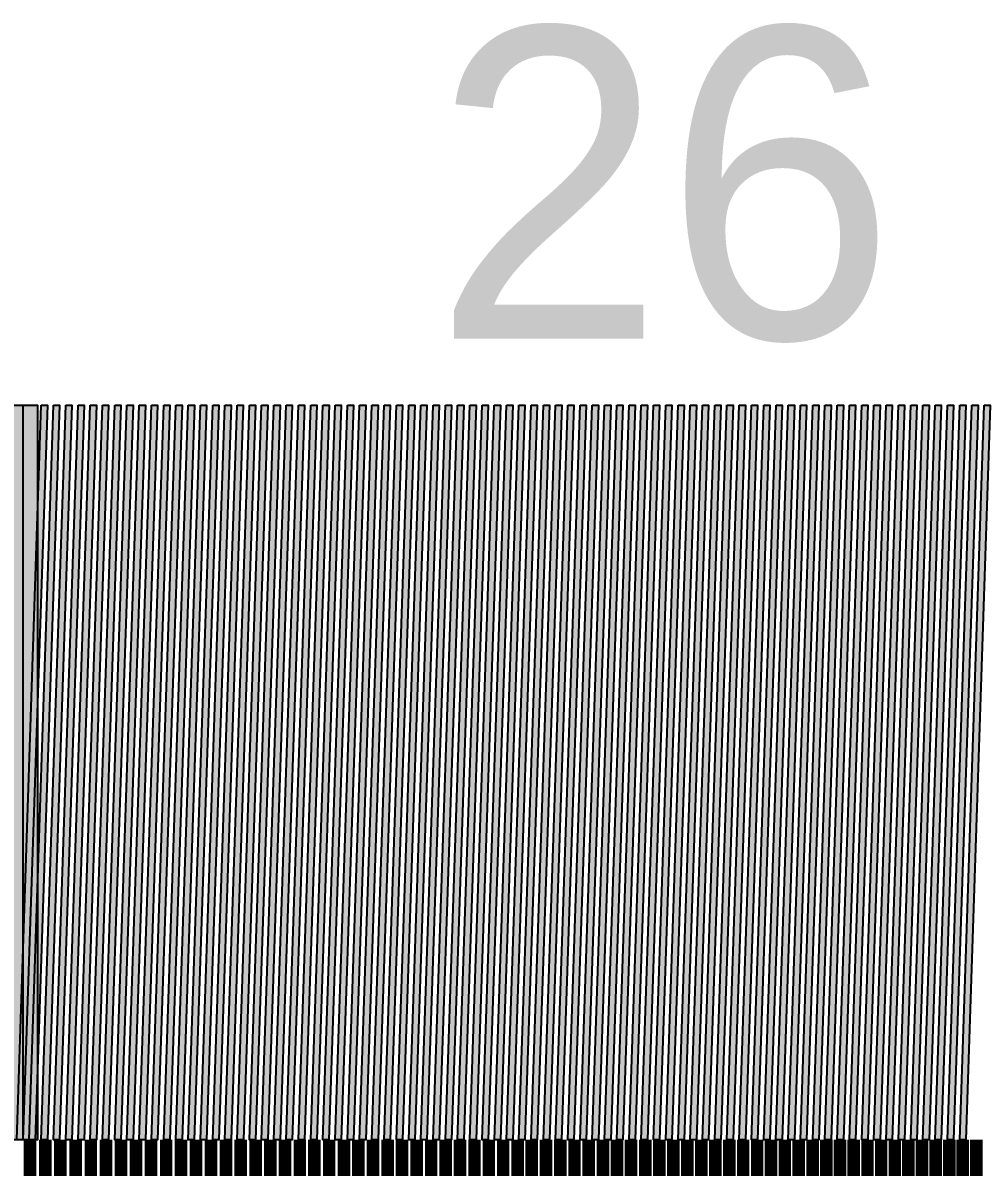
# Model space of a CAD drawing. Header units: millimetres. Extents: x -9 to 297, y 0 to 210.
# Drawn here: x 136.48 to 147.92, y 47.8 to 61.43 of the extents above; entities that cross this region are included whole.
import ezdxf

# ---------------------------------------------------------------- set-up
doc = ezdxf.new("R2010")
doc.units = ezdxf.units.MM
doc.layers.add('LABELS', color=7, linetype='Continuous')
doc.layers.add('PERIPHERY', color=7, linetype='Continuous')

msp = doc.modelspace()

# ---------------------------------------------------------------- hatches: boundary and pattern name
at = {"layer": 'PERIPHERY', "true_color": 0x000000}
h = msp.add_hatch(color=7, dxfattribs=at)
h.dxf.hatch_style = 1
h.paths.add_polyline_path([(135.9, 56.875), (136.484, 56.875), (136.484, 48.125), (135.9, 48.125), (135.9, 56.875)])
h = msp.add_hatch(color=7, dxfattribs=at)
h.dxf.hatch_style = 1
h.paths.add_polyline_path([(136.075, 56.875), (136.659, 56.875), (136.659, 48.125), (136.075, 48.125), (136.075, 56.875)])
h = msp.add_hatch(color=7, dxfattribs=at)
h.dxf.hatch_style = 1
h.paths.add_polyline_path([(136.702, 56.875), (136.775, 56.875), (136.484, 48.125), (136.411, 48.125), (136.702, 56.875)])
h = msp.add_hatch(color=7, dxfattribs=at)
h.dxf.hatch_style = 1
h.paths.add_polyline_path([(136.848, 56.875), (136.921, 56.875), (136.63, 48.125), (136.557, 48.125), (136.848, 56.875)])
h = msp.add_hatch(color=7, dxfattribs=at)
h.dxf.hatch_style = 1
h.paths.add_polyline_path([(136.994, 56.875), (137.067, 56.875), (136.775, 48.125), (136.702, 48.125), (136.994, 56.875)])
h = msp.add_hatch(color=7, dxfattribs=at)
h.dxf.hatch_style = 1
h.paths.add_polyline_path([(137.14, 56.875), (137.213, 56.875), (136.921, 48.125), (136.849, 48.125), (137.14, 56.875)])
h = msp.add_hatch(color=7, dxfattribs=at)
h.dxf.hatch_style = 1
h.paths.add_polyline_path([(137.286, 56.875), (137.359, 56.875), (137.067, 48.125), (136.994, 48.125), (137.286, 56.875)])
h = msp.add_hatch(color=7, dxfattribs=at)
h.dxf.hatch_style = 1
h.paths.add_polyline_path([(137.432, 56.875), (137.505, 56.875), (137.213, 48.125), (137.14, 48.125), (137.432, 56.875)])
h = msp.add_hatch(color=7, dxfattribs=at)
h.dxf.hatch_style = 1
h.paths.add_polyline_path([(137.577, 56.875), (137.65, 56.875), (137.359, 48.125), (137.286, 48.125), (137.577, 56.875)])
h = msp.add_hatch(color=7, dxfattribs=at)
h.dxf.hatch_style = 1
h.paths.add_polyline_path([(137.723, 56.875), (137.796, 56.875), (137.504, 48.125), (137.431, 48.125), (137.723, 56.875)])
h = msp.add_hatch(color=7, dxfattribs=at)
h.dxf.hatch_style = 1
h.paths.add_polyline_path([(137.869, 56.875), (137.942, 56.875), (137.65, 48.125), (137.577, 48.125), (137.869, 56.875)])
h = msp.add_hatch(color=7, dxfattribs=at)
h.dxf.hatch_style = 1
h.paths.add_polyline_path([(138.015, 56.875), (138.088, 56.875), (137.796, 48.125), (137.723, 48.125), (138.015, 56.875)])
h = msp.add_hatch(color=7, dxfattribs=at)
h.dxf.hatch_style = 1
h.paths.add_polyline_path([(138.161, 56.875), (138.234, 56.875), (137.942, 48.125), (137.869, 48.125), (138.161, 56.875)])
h = msp.add_hatch(color=7, dxfattribs=at)
h.dxf.hatch_style = 1
h.paths.add_polyline_path([(138.307, 56.875), (138.38, 56.875), (138.088, 48.125), (138.015, 48.125), (138.307, 56.875)])
h = msp.add_hatch(color=7, dxfattribs=at)
h.dxf.hatch_style = 1
h.paths.add_polyline_path([(138.453, 56.875), (138.526, 56.875), (138.234, 48.125), (138.161, 48.125), (138.453, 56.875)])
h = msp.add_hatch(color=7, dxfattribs=at)
h.dxf.hatch_style = 1
h.paths.add_polyline_path([(138.598, 56.875), (138.671, 56.875), (138.38, 48.125), (138.307, 48.125), (138.598, 56.875)])
h = msp.add_hatch(color=7, dxfattribs=at)
h.dxf.hatch_style = 1
h.paths.add_polyline_path([(138.744, 56.875), (138.817, 56.875), (138.525, 48.125), (138.452, 48.125), (138.744, 56.875)])
h = msp.add_hatch(color=7, dxfattribs=at)
h.dxf.hatch_style = 1
h.paths.add_polyline_path([(138.89, 56.875), (138.963, 56.875), (138.671, 48.125), (138.598, 48.125), (138.89, 56.875)])
h = msp.add_hatch(color=7, dxfattribs=at)
h.dxf.hatch_style = 1
h.paths.add_polyline_path([(139.036, 56.875), (139.108, 56.875), (138.817, 48.125), (138.744, 48.125), (139.036, 56.875)])
h = msp.add_hatch(color=7, dxfattribs=at)
h.dxf.hatch_style = 1
h.paths.add_polyline_path([(139.181, 56.875), (139.254, 56.875), (138.963, 48.125), (138.89, 48.125), (139.181, 56.875)])
h = msp.add_hatch(color=7, dxfattribs=at)
h.dxf.hatch_style = 1
h.paths.add_polyline_path([(139.327, 56.875), (139.4, 56.875), (139.109, 48.125), (139.036, 48.125), (139.327, 56.875)])
h = msp.add_hatch(color=7, dxfattribs=at)
h.dxf.hatch_style = 1
h.paths.add_polyline_path([(139.473, 56.875), (139.546, 56.875), (139.255, 48.125), (139.182, 48.125), (139.473, 56.875)])
h = msp.add_hatch(color=7, dxfattribs=at)
h.dxf.hatch_style = 1
h.paths.add_polyline_path([(139.619, 56.875), (139.692, 56.875), (139.4, 48.125), (139.327, 48.125), (139.619, 56.875)])
h = msp.add_hatch(color=7, dxfattribs=at)
h.dxf.hatch_style = 1
h.paths.add_polyline_path([(139.765, 56.875), (139.838, 56.875), (139.546, 48.125), (139.474, 48.125), (139.765, 56.875)])
h = msp.add_hatch(color=7, dxfattribs=at)
h.dxf.hatch_style = 1
h.paths.add_polyline_path([(139.911, 56.875), (139.984, 56.875), (139.692, 48.125), (139.619, 48.125), (139.911, 56.875)])
h = msp.add_hatch(color=7, dxfattribs=at)
h.dxf.hatch_style = 1
h.paths.add_polyline_path([(140.057, 56.875), (140.13, 56.875), (139.838, 48.125), (139.765, 48.125), (140.057, 56.875)])
h = msp.add_hatch(color=7, dxfattribs=at)
h.dxf.hatch_style = 1
h.paths.add_polyline_path([(140.203, 56.875), (140.275, 56.875), (139.984, 48.125), (139.911, 48.125), (140.203, 56.875)])
h = msp.add_hatch(color=7, dxfattribs=at)
h.dxf.hatch_style = 1
h.paths.add_polyline_path([(140.348, 56.875), (140.421, 56.875), (140.129, 48.125), (140.056, 48.125), (140.348, 56.875)])
h = msp.add_hatch(color=7, dxfattribs=at)
h.dxf.hatch_style = 1
h.paths.add_polyline_path([(140.494, 56.875), (140.567, 56.875), (140.275, 48.125), (140.202, 48.125), (140.494, 56.875)])
h = msp.add_hatch(color=7, dxfattribs=at)
h.dxf.hatch_style = 1
h.paths.add_polyline_path([(140.64, 56.875), (140.713, 56.875), (140.421, 48.125), (140.348, 48.125), (140.64, 56.875)])
h = msp.add_hatch(color=7, dxfattribs=at)
h.dxf.hatch_style = 1
h.paths.add_polyline_path([(140.786, 56.875), (140.859, 56.875), (140.567, 48.125), (140.494, 48.125), (140.786, 56.875)])
h = msp.add_hatch(color=7, dxfattribs=at)
h.dxf.hatch_style = 1
h.paths.add_polyline_path([(140.932, 56.875), (141.005, 56.875), (140.713, 48.125), (140.64, 48.125), (140.932, 56.875)])
h = msp.add_hatch(color=7, dxfattribs=at)
h.dxf.hatch_style = 1
h.paths.add_polyline_path([(141.078, 56.875), (141.151, 56.875), (140.859, 48.125), (140.786, 48.125), (141.078, 56.875)])
h = msp.add_hatch(color=7, dxfattribs=at)
h.dxf.hatch_style = 1
h.paths.add_polyline_path([(141.223, 56.875), (141.296, 56.875), (141.005, 48.125), (140.932, 48.125), (141.223, 56.875)])
h = msp.add_hatch(color=7, dxfattribs=at)
h.dxf.hatch_style = 1
h.paths.add_polyline_path([(141.369, 56.875), (141.442, 56.875), (141.15, 48.125), (141.078, 48.125), (141.369, 56.875)])
h = msp.add_hatch(color=7, dxfattribs=at)
h.dxf.hatch_style = 1
h.paths.add_polyline_path([(141.515, 56.875), (141.588, 56.875), (141.296, 48.125), (141.223, 48.125), (141.515, 56.875)])
h = msp.add_hatch(color=7, dxfattribs=at)
h.dxf.hatch_style = 1
h.paths.add_polyline_path([(141.661, 56.875), (141.734, 56.875), (141.442, 48.125), (141.369, 48.125), (141.661, 56.875)])
h = msp.add_hatch(color=7, dxfattribs=at)
h.dxf.hatch_style = 1
h.paths.add_polyline_path([(141.807, 56.875), (141.88, 56.875), (141.588, 48.125), (141.515, 48.125), (141.807, 56.875)])
h = msp.add_hatch(color=7, dxfattribs=at)
h.dxf.hatch_style = 1
h.paths.add_polyline_path([(141.952, 56.875), (142.025, 56.875), (141.734, 48.125), (141.661, 48.125), (141.952, 56.875)])
h = msp.add_hatch(color=7, dxfattribs=at)
h.dxf.hatch_style = 1
h.paths.add_polyline_path([(142.098, 56.875), (142.171, 56.875), (141.88, 48.125), (141.807, 48.125), (142.098, 56.875)])
h = msp.add_hatch(color=7, dxfattribs=at)
h.dxf.hatch_style = 1
h.paths.add_polyline_path([(142.244, 56.875), (142.317, 56.875), (142.025, 48.125), (141.952, 48.125), (142.244, 56.875)])
h = msp.add_hatch(color=7, dxfattribs=at)
h.dxf.hatch_style = 1
h.paths.add_polyline_path([(142.39, 56.875), (142.463, 56.875), (142.171, 48.125), (142.099, 48.125), (142.39, 56.875)])
h = msp.add_hatch(color=7, dxfattribs=at)
h.dxf.hatch_style = 1
h.paths.add_polyline_path([(142.536, 56.875), (142.609, 56.875), (142.317, 48.125), (142.244, 48.125), (142.536, 56.875)])
h = msp.add_hatch(color=7, dxfattribs=at)
h.dxf.hatch_style = 1
h.paths.add_polyline_path([(142.682, 56.875), (142.755, 56.875), (142.463, 48.125), (142.39, 48.125), (142.682, 56.875)])
h = msp.add_hatch(color=7, dxfattribs=at)
h.dxf.hatch_style = 1
h.paths.add_polyline_path([(142.828, 56.875), (142.901, 56.875), (142.609, 48.125), (142.536, 48.125), (142.828, 56.875)])
h = msp.add_hatch(color=7, dxfattribs=at)
h.dxf.hatch_style = 1
h.paths.add_polyline_path([(142.973, 56.875), (143.046, 56.875), (142.755, 48.125), (142.682, 48.125), (142.973, 56.875)])
h = msp.add_hatch(color=7, dxfattribs=at)
h.dxf.hatch_style = 1
h.paths.add_polyline_path([(143.119, 56.875), (143.192, 56.875), (142.9, 48.125), (142.827, 48.125), (143.119, 56.875)])
h = msp.add_hatch(color=7, dxfattribs=at)
h.dxf.hatch_style = 1
h.paths.add_polyline_path([(143.265, 56.875), (143.338, 56.875), (143.046, 48.125), (142.973, 48.125), (143.265, 56.875)])
h = msp.add_hatch(color=7, dxfattribs=at)
h.dxf.hatch_style = 1
h.paths.add_polyline_path([(143.411, 56.875), (143.484, 56.875), (143.192, 48.125), (143.119, 48.125), (143.411, 56.875)])
h = msp.add_hatch(color=7, dxfattribs=at)
h.dxf.hatch_style = 1
h.paths.add_polyline_path([(143.557, 56.875), (143.629, 56.875), (143.338, 48.125), (143.265, 48.125), (143.557, 56.875)])
h = msp.add_hatch(color=7, dxfattribs=at)
h.dxf.hatch_style = 1
h.paths.add_polyline_path([(143.703, 56.875), (143.776, 56.875), (143.484, 48.125), (143.411, 48.125), (143.703, 56.875)])
h = msp.add_hatch(color=7, dxfattribs=at)
h.dxf.hatch_style = 1
h.paths.add_polyline_path([(143.848, 56.875), (143.921, 56.875), (143.63, 48.125), (143.557, 48.125), (143.848, 56.875)])
h = msp.add_hatch(color=7, dxfattribs=at)
h.dxf.hatch_style = 1
h.paths.add_polyline_path([(143.994, 56.875), (144.067, 56.875), (143.776, 48.125), (143.703, 48.125), (143.994, 56.875)])
h = msp.add_hatch(color=7, dxfattribs=at)
h.dxf.hatch_style = 1
h.paths.add_polyline_path([(144.14, 56.875), (144.213, 56.875), (143.921, 48.125), (143.848, 48.125), (144.14, 56.875)])
h = msp.add_hatch(color=7, dxfattribs=at)
h.dxf.hatch_style = 1
h.paths.add_polyline_path([(144.286, 56.875), (144.359, 56.875), (144.067, 48.125), (143.994, 48.125), (144.286, 56.875)])
h = msp.add_hatch(color=7, dxfattribs=at)
h.dxf.hatch_style = 1
h.paths.add_polyline_path([(144.432, 56.875), (144.505, 56.875), (144.213, 48.125), (144.14, 48.125), (144.432, 56.875)])
h = msp.add_hatch(color=7, dxfattribs=at)
h.dxf.hatch_style = 1
h.paths.add_polyline_path([(144.577, 56.875), (144.65, 56.875), (144.359, 48.125), (144.286, 48.125), (144.577, 56.875)])
h = msp.add_hatch(color=7, dxfattribs=at)
h.dxf.hatch_style = 1
h.paths.add_polyline_path([(144.723, 56.875), (144.796, 56.875), (144.505, 48.125), (144.432, 48.125), (144.723, 56.875)])
h = msp.add_hatch(color=7, dxfattribs=at)
h.dxf.hatch_style = 1
h.paths.add_polyline_path([(144.869, 56.875), (144.942, 56.875), (144.65, 48.125), (144.577, 48.125), (144.869, 56.875)])
h = msp.add_hatch(color=7, dxfattribs=at)
h.dxf.hatch_style = 1
h.paths.add_polyline_path([(145.015, 56.875), (145.088, 56.875), (144.797, 48.125), (144.724, 48.125), (145.015, 56.875)])
h = msp.add_hatch(color=7, dxfattribs=at)
h.dxf.hatch_style = 1
h.paths.add_polyline_path([(145.161, 56.875), (145.234, 56.875), (144.942, 48.125), (144.869, 48.125), (145.161, 56.875)])
h = msp.add_hatch(color=7, dxfattribs=at)
h.dxf.hatch_style = 1
h.paths.add_polyline_path([(145.307, 56.875), (145.38, 56.875), (145.088, 48.125), (145.015, 48.125), (145.307, 56.875)])
h = msp.add_hatch(color=7, dxfattribs=at)
h.dxf.hatch_style = 1
h.paths.add_polyline_path([(145.453, 56.875), (145.526, 56.875), (145.234, 48.125), (145.161, 48.125), (145.453, 56.875)])
h = msp.add_hatch(color=7, dxfattribs=at)
h.dxf.hatch_style = 1
h.paths.add_polyline_path([(145.598, 56.875), (145.671, 56.875), (145.38, 48.125), (145.307, 48.125), (145.598, 56.875)])
h = msp.add_hatch(color=7, dxfattribs=at)
h.dxf.hatch_style = 1
h.paths.add_polyline_path([(145.744, 56.875), (145.817, 56.875), (145.525, 48.125), (145.452, 48.125), (145.744, 56.875)])
h = msp.add_hatch(color=7, dxfattribs=at)
h.dxf.hatch_style = 1
h.paths.add_polyline_path([(145.89, 56.875), (145.963, 56.875), (145.671, 48.125), (145.598, 48.125), (145.89, 56.875)])
h = msp.add_hatch(color=7, dxfattribs=at)
h.dxf.hatch_style = 1
h.paths.add_polyline_path([(146.036, 56.875), (146.109, 56.875), (145.817, 48.125), (145.744, 48.125), (146.036, 56.875)])
h = msp.add_hatch(color=7, dxfattribs=at)
h.dxf.hatch_style = 1
h.paths.add_polyline_path([(146.182, 56.875), (146.255, 56.875), (145.963, 48.125), (145.89, 48.125), (146.182, 56.875)])
h = msp.add_hatch(color=7, dxfattribs=at)
h.dxf.hatch_style = 1
h.paths.add_polyline_path([(146.328, 56.875), (146.401, 56.875), (146.109, 48.125), (146.036, 48.125), (146.328, 56.875)])
h = msp.add_hatch(color=7, dxfattribs=at)
h.dxf.hatch_style = 1
h.paths.add_polyline_path([(146.473, 56.875), (146.546, 56.875), (146.255, 48.125), (146.182, 48.125), (146.473, 56.875)])
h = msp.add_hatch(color=7, dxfattribs=at)
h.dxf.hatch_style = 1
h.paths.add_polyline_path([(146.619, 56.875), (146.692, 56.875), (146.401, 48.125), (146.328, 48.125), (146.619, 56.875)])
h = msp.add_hatch(color=7, dxfattribs=at)
h.dxf.hatch_style = 1
h.paths.add_polyline_path([(146.765, 56.875), (146.838, 56.875), (146.546, 48.125), (146.473, 48.125), (146.765, 56.875)])
h = msp.add_hatch(color=7, dxfattribs=at)
h.dxf.hatch_style = 1
h.paths.add_polyline_path([(146.911, 56.875), (146.984, 56.875), (146.692, 48.125), (146.619, 48.125), (146.911, 56.875)])
h = msp.add_hatch(color=7, dxfattribs=at)
h.dxf.hatch_style = 1
h.paths.add_polyline_path([(147.057, 56.875), (147.13, 56.875), (146.838, 48.125), (146.765, 48.125), (147.057, 56.875)])
h = msp.add_hatch(color=7, dxfattribs=at)
h.dxf.hatch_style = 1
h.paths.add_polyline_path([(147.202, 56.875), (147.275, 56.875), (146.984, 48.125), (146.911, 48.125), (147.202, 56.875)])
h = msp.add_hatch(color=7, dxfattribs=at)
h.dxf.hatch_style = 1
h.paths.add_polyline_path([(147.348, 56.875), (147.421, 56.875), (147.13, 48.125), (147.057, 48.125), (147.348, 56.875)])
h = msp.add_hatch(color=7, dxfattribs=at)
h.dxf.hatch_style = 1
h.paths.add_polyline_path([(147.494, 56.875), (147.567, 56.875), (147.275, 48.125), (147.202, 48.125), (147.494, 56.875)])
h = msp.add_hatch(color=7, dxfattribs=at)
h.dxf.hatch_style = 1
h.paths.add_polyline_path([(147.64, 56.875), (147.713, 56.875), (147.421, 48.125), (147.348, 48.125), (147.64, 56.875)])
h = msp.add_hatch(color=7, dxfattribs=at)
h.dxf.hatch_style = 1
h.paths.add_polyline_path([(147.786, 56.875), (147.859, 56.875), (147.567, 48.125), (147.494, 48.125), (147.786, 56.875)])
h = msp.add_hatch(color=7, dxfattribs=at)
h.dxf.hatch_style = 1
h.paths.add_polyline_path([(147.932, 56.875), (148.005, 56.875), (147.713, 48.125), (147.64, 48.125), (147.932, 56.875)])

# ---------------------------------------------------------------- linework, layer by layer
at = {"layer": 'PERIPHERY', "color": 250}
for points in [[(135.9, 56.875), (136.484, 56.875), (136.484, 48.125), (135.9, 48.125), (135.9, 56.875)], [(136.075, 56.875), (136.659, 56.875), (136.659, 48.125), (136.075, 48.125), (136.075, 56.875)], [(136.702, 56.875), (136.775, 56.875), (136.484, 48.125), (136.411, 48.125), (136.702, 56.875)], [(136.848, 56.875), (136.921, 56.875), (136.63, 48.125), (136.557, 48.125), (136.848, 56.875)], [(136.994, 56.875), (137.067, 56.875), (136.775, 48.125), (136.702, 48.125), (136.994, 56.875)], [(137.14, 56.875), (137.213, 56.875), (136.921, 48.125), (136.849, 48.125), (137.14, 56.875)], [(137.286, 56.875), (137.359, 56.875), (137.067, 48.125), (136.994, 48.125), (137.286, 56.875)], [(137.432, 56.875), (137.505, 56.875), (137.213, 48.125), (137.14, 48.125), (137.432, 56.875)], [(137.577, 56.875), (137.65, 56.875), (137.359, 48.125), (137.286, 48.125), (137.577, 56.875)], [(137.723, 56.875), (137.796, 56.875), (137.504, 48.125), (137.431, 48.125), (137.723, 56.875)], [(137.869, 56.875), (137.942, 56.875), (137.65, 48.125), (137.577, 48.125), (137.869, 56.875)], [(138.015, 56.875), (138.088, 56.875), (137.796, 48.125), (137.723, 48.125), (138.015, 56.875)], [(138.161, 56.875), (138.234, 56.875), (137.942, 48.125), (137.869, 48.125), (138.161, 56.875)], [(138.307, 56.875), (138.38, 56.875), (138.088, 48.125), (138.015, 48.125), (138.307, 56.875)], [(138.453, 56.875), (138.526, 56.875), (138.234, 48.125), (138.161, 48.125), (138.453, 56.875)], [(138.598, 56.875), (138.671, 56.875), (138.38, 48.125), (138.307, 48.125), (138.598, 56.875)], [(138.744, 56.875), (138.817, 56.875), (138.525, 48.125), (138.452, 48.125), (138.744, 56.875)], [(138.89, 56.875), (138.963, 56.875), (138.671, 48.125), (138.598, 48.125), (138.89, 56.875)], [(139.036, 56.875), (139.108, 56.875), (138.817, 48.125), (138.744, 48.125), (139.036, 56.875)], [(139.181, 56.875), (139.254, 56.875), (138.963, 48.125), (138.89, 48.125), (139.181, 56.875)], [(139.327, 56.875), (139.4, 56.875), (139.109, 48.125), (139.036, 48.125), (139.327, 56.875)], [(139.473, 56.875), (139.546, 56.875), (139.255, 48.125), (139.182, 48.125), (139.473, 56.875)], [(139.619, 56.875), (139.692, 56.875), (139.4, 48.125), (139.327, 48.125), (139.619, 56.875)], [(139.765, 56.875), (139.838, 56.875), (139.546, 48.125), (139.474, 48.125), (139.765, 56.875)], [(139.911, 56.875), (139.984, 56.875), (139.692, 48.125), (139.619, 48.125), (139.911, 56.875)], [(140.057, 56.875), (140.13, 56.875), (139.838, 48.125), (139.765, 48.125), (140.057, 56.875)], [(140.203, 56.875), (140.275, 56.875), (139.984, 48.125), (139.911, 48.125), (140.203, 56.875)], [(140.348, 56.875), (140.421, 56.875), (140.129, 48.125), (140.056, 48.125), (140.348, 56.875)], [(140.494, 56.875), (140.567, 56.875), (140.275, 48.125), (140.202, 48.125), (140.494, 56.875)], [(140.64, 56.875), (140.713, 56.875), (140.421, 48.125), (140.348, 48.125), (140.64, 56.875)], [(140.786, 56.875), (140.859, 56.875), (140.567, 48.125), (140.494, 48.125), (140.786, 56.875)], [(140.932, 56.875), (141.005, 56.875), (140.713, 48.125), (140.64, 48.125), (140.932, 56.875)], [(141.078, 56.875), (141.151, 56.875), (140.859, 48.125), (140.786, 48.125), (141.078, 56.875)], [(141.223, 56.875), (141.296, 56.875), (141.005, 48.125), (140.932, 48.125), (141.223, 56.875)], [(141.369, 56.875), (141.442, 56.875), (141.15, 48.125), (141.078, 48.125), (141.369, 56.875)], [(141.515, 56.875), (141.588, 56.875), (141.296, 48.125), (141.223, 48.125), (141.515, 56.875)], [(141.661, 56.875), (141.734, 56.875), (141.442, 48.125), (141.369, 48.125), (141.661, 56.875)], [(141.807, 56.875), (141.88, 56.875), (141.588, 48.125), (141.515, 48.125), (141.807, 56.875)], [(141.952, 56.875), (142.025, 56.875), (141.734, 48.125), (141.661, 48.125), (141.952, 56.875)], [(142.098, 56.875), (142.171, 56.875), (141.88, 48.125), (141.807, 48.125), (142.098, 56.875)], [(142.244, 56.875), (142.317, 56.875), (142.025, 48.125), (141.952, 48.125), (142.244, 56.875)], [(142.39, 56.875), (142.463, 56.875), (142.171, 48.125), (142.099, 48.125), (142.39, 56.875)], [(142.536, 56.875), (142.609, 56.875), (142.317, 48.125), (142.244, 48.125), (142.536, 56.875)], [(142.682, 56.875), (142.755, 56.875), (142.463, 48.125), (142.39, 48.125), (142.682, 56.875)], [(142.828, 56.875), (142.901, 56.875), (142.609, 48.125), (142.536, 48.125), (142.828, 56.875)], [(142.973, 56.875), (143.046, 56.875), (142.755, 48.125), (142.682, 48.125), (142.973, 56.875)], [(143.119, 56.875), (143.192, 56.875), (142.9, 48.125), (142.827, 48.125), (143.119, 56.875)], [(143.265, 56.875), (143.338, 56.875), (143.046, 48.125), (142.973, 48.125), (143.265, 56.875)], [(143.411, 56.875), (143.484, 56.875), (143.192, 48.125), (143.119, 48.125), (143.411, 56.875)], [(143.557, 56.875), (143.629, 56.875), (143.338, 48.125), (143.265, 48.125), (143.557, 56.875)], [(143.703, 56.875), (143.776, 56.875), (143.484, 48.125), (143.411, 48.125), (143.703, 56.875)], [(143.848, 56.875), (143.921, 56.875), (143.63, 48.125), (143.557, 48.125), (143.848, 56.875)], [(143.994, 56.875), (144.067, 56.875), (143.776, 48.125), (143.703, 48.125), (143.994, 56.875)], [(144.14, 56.875), (144.213, 56.875), (143.921, 48.125), (143.848, 48.125), (144.14, 56.875)], [(144.286, 56.875), (144.359, 56.875), (144.067, 48.125), (143.994, 48.125), (144.286, 56.875)], [(144.432, 56.875), (144.505, 56.875), (144.213, 48.125), (144.14, 48.125), (144.432, 56.875)], [(144.577, 56.875), (144.65, 56.875), (144.359, 48.125), (144.286, 48.125), (144.577, 56.875)], [(144.723, 56.875), (144.796, 56.875), (144.505, 48.125), (144.432, 48.125), (144.723, 56.875)], [(144.869, 56.875), (144.942, 56.875), (144.65, 48.125), (144.577, 48.125), (144.869, 56.875)], [(145.015, 56.875), (145.088, 56.875), (144.797, 48.125), (144.724, 48.125), (145.015, 56.875)], [(145.161, 56.875), (145.234, 56.875), (144.942, 48.125), (144.869, 48.125), (145.161, 56.875)], [(145.307, 56.875), (145.38, 56.875), (145.088, 48.125), (145.015, 48.125), (145.307, 56.875)], [(145.453, 56.875), (145.526, 56.875), (145.234, 48.125), (145.161, 48.125), (145.453, 56.875)], [(145.598, 56.875), (145.671, 56.875), (145.38, 48.125), (145.307, 48.125), (145.598, 56.875)], [(145.744, 56.875), (145.817, 56.875), (145.525, 48.125), (145.452, 48.125), (145.744, 56.875)], [(145.89, 56.875), (145.963, 56.875), (145.671, 48.125), (145.598, 48.125), (145.89, 56.875)], [(146.036, 56.875), (146.109, 56.875), (145.817, 48.125), (145.744, 48.125), (146.036, 56.875)], [(146.182, 56.875), (146.255, 56.875), (145.963, 48.125), (145.89, 48.125), (146.182, 56.875)], [(146.328, 56.875), (146.401, 56.875), (146.109, 48.125), (146.036, 48.125), (146.328, 56.875)], [(146.473, 56.875), (146.546, 56.875), (146.255, 48.125), (146.182, 48.125), (146.473, 56.875)], [(146.619, 56.875), (146.692, 56.875), (146.401, 48.125), (146.328, 48.125), (146.619, 56.875)], [(146.765, 56.875), (146.838, 56.875), (146.546, 48.125), (146.473, 48.125), (146.765, 56.875)], [(146.911, 56.875), (146.984, 56.875), (146.692, 48.125), (146.619, 48.125), (146.911, 56.875)], [(147.057, 56.875), (147.13, 56.875), (146.838, 48.125), (146.765, 48.125), (147.057, 56.875)], [(147.202, 56.875), (147.275, 56.875), (146.984, 48.125), (146.911, 48.125), (147.202, 56.875)], [(147.348, 56.875), (147.421, 56.875), (147.13, 48.125), (147.057, 48.125), (147.348, 56.875)], [(147.494, 56.875), (147.567, 56.875), (147.275, 48.125), (147.202, 48.125), (147.494, 56.875)], [(147.64, 56.875), (147.713, 56.875), (147.421, 48.125), (147.348, 48.125), (147.64, 56.875)], [(147.786, 56.875), (147.859, 56.875), (147.567, 48.125), (147.494, 48.125), (147.786, 56.875)], [(147.932, 56.875), (148.005, 56.875), (147.713, 48.125), (147.64, 48.125), (147.932, 56.875)]]:
    msp.add_lwpolyline(points, close=True, dxfattribs=at)
at = {"layer": 'PERIPHERY', "color": 250, "lineweight": 35, "const_width": 0.15}
for points in [[(136.569, 48.125), (136.569, 39.375)], [(136.75, 48.125), (136.75, 39.375)], [(136.931, 48.125), (136.931, 39.375)], [(137.113, 48.125), (137.113, 39.375)], [(137.293, 48.125), (137.293, 39.375)], [(137.472, 48.125), (137.472, 39.375)], [(137.653, 48.125), (137.653, 39.375)], [(137.832, 48.125), (137.832, 39.375)], [(138.01, 48.125), (138.01, 39.375)], [(138.19, 48.125), (138.19, 39.375)], [(138.368, 48.125), (138.368, 39.375)], [(138.545, 48.125), (138.545, 39.375)], [(138.724, 48.125), (138.724, 39.375)], [(138.901, 48.125), (138.901, 39.375)], [(139.077, 48.125), (139.077, 39.375)], [(139.255, 48.125), (139.255, 39.375)], [(139.43, 48.125), (139.43, 39.375)], [(139.606, 48.125), (139.606, 39.375)], [(139.782, 48.125), (139.782, 39.375)], [(139.956, 48.125), (139.956, 39.375)], [(140.131, 48.125), (140.131, 39.375)], [(140.307, 48.125), (140.307, 39.375)], [(140.48, 48.125), (140.48, 39.375)], [(140.654, 48.125), (140.654, 39.375)], [(140.828, 48.125), (140.828, 39.375)], [(141, 48.125), (141, 39.375)], [(141.173, 48.125), (141.173, 39.375)], [(141.346, 48.125), (141.346, 39.375)], [(141.518, 48.125), (141.518, 39.375)], [(141.689, 48.125), (141.689, 39.375)], [(141.862, 48.125), (141.862, 39.375)], [(142.033, 48.125), (142.033, 39.375)], [(142.203, 48.125), (142.203, 39.375)], [(142.375, 48.125), (142.375, 39.375)], [(142.544, 48.125), (142.544, 39.375)], [(142.714, 48.125), (142.714, 39.375)], [(142.885, 48.125), (142.885, 39.375)], [(143.053, 48.125), (143.053, 39.375)], [(143.222, 48.125), (143.222, 39.375)], [(143.392, 48.125), (143.392, 39.375)], [(143.56, 48.125), (143.56, 39.375)], [(143.727, 48.125), (143.727, 39.375)], [(143.896, 48.125), (143.896, 39.375)], [(144.063, 48.125), (144.063, 39.375)], [(144.23, 48.125), (144.23, 39.375)], [(144.398, 48.125), (144.398, 39.375)], [(144.564, 48.125), (144.564, 39.375)], [(144.73, 48.125), (144.73, 39.375)], [(144.897, 48.125), (144.897, 39.375)], [(145.062, 48.125), (145.062, 39.375)], [(145.228, 48.125), (145.228, 39.375)], [(145.394, 48.125), (145.394, 39.375)], [(145.558, 48.125), (145.558, 39.375)], [(145.723, 48.125), (145.723, 39.375)], [(145.888, 48.125), (145.888, 39.375)], [(146.052, 48.125), (146.052, 39.375)], [(146.215, 48.125), (146.215, 39.375)], [(146.379, 48.125), (146.379, 39.375)], [(146.542, 48.125), (146.542, 39.375)], [(146.705, 48.125), (146.705, 39.375)], [(146.868, 48.125), (146.868, 39.375)], [(147.03, 48.125), (147.03, 39.375)], [(147.192, 48.125), (147.192, 39.375)], [(147.355, 48.125), (147.355, 39.375)], [(147.516, 48.125), (147.516, 39.375)], [(147.677, 48.125), (147.677, 39.375)], [(147.839, 48.125), (147.839, 39.375)]]:
    msp.add_lwpolyline(points, dxfattribs=at)
at = {"layer": 'PERIPHERY', "color": 250, "true_color": 0x000000}
for points in [[(135.9, 56.875), (135.9, 48.125), (136.484, 48.125)], [(136.484, 48.125), (136.484, 56.875), (135.9, 56.875)], [(136.075, 56.875), (136.075, 48.125), (136.659, 48.125)], [(136.659, 48.125), (136.659, 56.875), (136.075, 56.875)], [(136.702, 56.875), (136.411, 48.125), (136.484, 48.125)], [(136.484, 48.125), (136.775, 56.875), (136.702, 56.875)], [(136.848, 56.875), (136.557, 48.125), (136.63, 48.125)], [(136.63, 48.125), (136.921, 56.875), (136.848, 56.875)], [(136.994, 56.875), (136.702, 48.125), (136.775, 48.125)], [(136.775, 48.125), (137.067, 56.875), (136.994, 56.875)], [(137.14, 56.875), (136.849, 48.125), (136.921, 48.125)], [(136.921, 48.125), (137.213, 56.875), (137.14, 56.875)], [(137.286, 56.875), (136.994, 48.125), (137.067, 48.125)], [(137.067, 48.125), (137.359, 56.875), (137.286, 56.875)], [(137.432, 56.875), (137.14, 48.125), (137.213, 48.125)], [(137.213, 48.125), (137.505, 56.875), (137.432, 56.875)], [(137.577, 56.875), (137.286, 48.125), (137.359, 48.125)], [(137.359, 48.125), (137.65, 56.875), (137.577, 56.875)], [(137.723, 56.875), (137.431, 48.125), (137.504, 48.125)], [(137.504, 48.125), (137.796, 56.875), (137.723, 56.875)], [(137.869, 56.875), (137.577, 48.125), (137.65, 48.125)], [(137.65, 48.125), (137.942, 56.875), (137.869, 56.875)], [(138.015, 56.875), (137.723, 48.125), (137.796, 48.125)], [(137.796, 48.125), (138.088, 56.875), (138.015, 56.875)], [(138.161, 56.875), (137.869, 48.125), (137.942, 48.125)], [(137.942, 48.125), (138.234, 56.875), (138.161, 56.875)], [(138.307, 56.875), (138.015, 48.125), (138.088, 48.125)], [(138.088, 48.125), (138.38, 56.875), (138.307, 56.875)], [(138.453, 56.875), (138.161, 48.125), (138.234, 48.125)], [(138.234, 48.125), (138.526, 56.875), (138.453, 56.875)], [(138.598, 56.875), (138.307, 48.125), (138.38, 48.125)], [(138.38, 48.125), (138.671, 56.875), (138.598, 56.875)], [(138.744, 56.875), (138.452, 48.125), (138.525, 48.125)], [(138.525, 48.125), (138.817, 56.875), (138.744, 56.875)], [(138.89, 56.875), (138.598, 48.125), (138.671, 48.125)], [(138.671, 48.125), (138.963, 56.875), (138.89, 56.875)], [(139.036, 56.875), (138.744, 48.125), (138.817, 48.125)], [(138.817, 48.125), (139.108, 56.875), (139.036, 56.875)], [(139.181, 56.875), (138.89, 48.125), (138.963, 48.125)], [(138.963, 48.125), (139.254, 56.875), (139.181, 56.875)], [(139.327, 56.875), (139.036, 48.125), (139.109, 48.125)], [(139.109, 48.125), (139.4, 56.875), (139.327, 56.875)], [(139.473, 56.875), (139.182, 48.125), (139.255, 48.125)], [(139.255, 48.125), (139.546, 56.875), (139.473, 56.875)], [(139.619, 56.875), (139.327, 48.125), (139.4, 48.125)], [(139.4, 48.125), (139.692, 56.875), (139.619, 56.875)], [(139.765, 56.875), (139.474, 48.125), (139.546, 48.125)], [(139.546, 48.125), (139.838, 56.875), (139.765, 56.875)], [(139.911, 56.875), (139.619, 48.125), (139.692, 48.125)], [(139.692, 48.125), (139.984, 56.875), (139.911, 56.875)], [(140.057, 56.875), (139.765, 48.125), (139.838, 48.125)], [(139.838, 48.125), (140.13, 56.875), (140.057, 56.875)], [(140.203, 56.875), (139.911, 48.125), (139.984, 48.125)], [(139.984, 48.125), (140.275, 56.875), (140.203, 56.875)], [(140.348, 56.875), (140.056, 48.125), (140.129, 48.125)], [(140.129, 48.125), (140.421, 56.875), (140.348, 56.875)], [(140.494, 56.875), (140.202, 48.125), (140.275, 48.125)], [(140.275, 48.125), (140.567, 56.875), (140.494, 56.875)], [(140.64, 56.875), (140.348, 48.125), (140.421, 48.125)], [(140.421, 48.125), (140.713, 56.875), (140.64, 56.875)], [(140.786, 56.875), (140.494, 48.125), (140.567, 48.125)], [(140.567, 48.125), (140.859, 56.875), (140.786, 56.875)], [(140.932, 56.875), (140.64, 48.125), (140.713, 48.125)], [(140.713, 48.125), (141.005, 56.875), (140.932, 56.875)], [(141.078, 56.875), (140.786, 48.125), (140.859, 48.125)], [(140.859, 48.125), (141.151, 56.875), (141.078, 56.875)], [(141.223, 56.875), (140.932, 48.125), (141.005, 48.125)], [(141.005, 48.125), (141.296, 56.875), (141.223, 56.875)], [(141.369, 56.875), (141.078, 48.125), (141.15, 48.125)], [(141.15, 48.125), (141.442, 56.875), (141.369, 56.875)], [(141.515, 56.875), (141.223, 48.125), (141.296, 48.125)], [(141.296, 48.125), (141.588, 56.875), (141.515, 56.875)], [(141.661, 56.875), (141.369, 48.125), (141.442, 48.125)], [(141.442, 48.125), (141.734, 56.875), (141.661, 56.875)], [(141.807, 56.875), (141.515, 48.125), (141.588, 48.125)], [(141.588, 48.125), (141.88, 56.875), (141.807, 56.875)], [(141.952, 56.875), (141.661, 48.125), (141.734, 48.125)], [(141.734, 48.125), (142.025, 56.875), (141.952, 56.875)], [(142.098, 56.875), (141.807, 48.125), (141.88, 48.125)], [(141.88, 48.125), (142.171, 56.875), (142.098, 56.875)], [(142.244, 56.875), (141.952, 48.125), (142.025, 48.125)], [(142.025, 48.125), (142.317, 56.875), (142.244, 56.875)], [(142.39, 56.875), (142.099, 48.125), (142.171, 48.125)], [(142.171, 48.125), (142.463, 56.875), (142.39, 56.875)], [(142.536, 56.875), (142.244, 48.125), (142.317, 48.125)], [(142.317, 48.125), (142.609, 56.875), (142.536, 56.875)], [(142.682, 56.875), (142.39, 48.125), (142.463, 48.125)], [(142.463, 48.125), (142.755, 56.875), (142.682, 56.875)], [(142.828, 56.875), (142.536, 48.125), (142.609, 48.125)], [(142.609, 48.125), (142.901, 56.875), (142.828, 56.875)], [(142.973, 56.875), (142.682, 48.125), (142.755, 48.125)], [(142.755, 48.125), (143.046, 56.875), (142.973, 56.875)], [(143.119, 56.875), (142.827, 48.125), (142.9, 48.125)], [(142.9, 48.125), (143.192, 56.875), (143.119, 56.875)], [(143.265, 56.875), (142.973, 48.125), (143.046, 48.125)], [(143.046, 48.125), (143.338, 56.875), (143.265, 56.875)], [(143.411, 56.875), (143.119, 48.125), (143.192, 48.125)], [(143.192, 48.125), (143.484, 56.875), (143.411, 56.875)], [(143.557, 56.875), (143.265, 48.125), (143.338, 48.125)], [(143.338, 48.125), (143.629, 56.875), (143.557, 56.875)], [(143.703, 56.875), (143.411, 48.125), (143.484, 48.125)], [(143.484, 48.125), (143.776, 56.875), (143.703, 56.875)], [(143.848, 56.875), (143.557, 48.125), (143.63, 48.125)], [(143.63, 48.125), (143.921, 56.875), (143.848, 56.875)], [(143.994, 56.875), (143.703, 48.125), (143.776, 48.125)], [(143.776, 48.125), (144.067, 56.875), (143.994, 56.875)], [(144.14, 56.875), (143.848, 48.125), (143.921, 48.125)], [(143.921, 48.125), (144.213, 56.875), (144.14, 56.875)], [(144.286, 56.875), (143.994, 48.125), (144.067, 48.125)], [(144.067, 48.125), (144.359, 56.875), (144.286, 56.875)], [(144.432, 56.875), (144.14, 48.125), (144.213, 48.125)], [(144.213, 48.125), (144.505, 56.875), (144.432, 56.875)], [(144.577, 56.875), (144.286, 48.125), (144.359, 48.125)], [(144.359, 48.125), (144.65, 56.875), (144.577, 56.875)], [(144.723, 56.875), (144.432, 48.125), (144.505, 48.125)], [(144.505, 48.125), (144.796, 56.875), (144.723, 56.875)], [(144.869, 56.875), (144.577, 48.125), (144.65, 48.125)], [(144.65, 48.125), (144.942, 56.875), (144.869, 56.875)], [(145.015, 56.875), (144.724, 48.125), (144.797, 48.125)], [(144.797, 48.125), (145.088, 56.875), (145.015, 56.875)], [(145.161, 56.875), (144.869, 48.125), (144.942, 48.125)], [(144.942, 48.125), (145.234, 56.875), (145.161, 56.875)], [(145.307, 56.875), (145.015, 48.125), (145.088, 48.125)], [(145.088, 48.125), (145.38, 56.875), (145.307, 56.875)], [(145.453, 56.875), (145.161, 48.125), (145.234, 48.125)], [(145.234, 48.125), (145.526, 56.875), (145.453, 56.875)], [(145.598, 56.875), (145.307, 48.125), (145.38, 48.125)], [(145.38, 48.125), (145.671, 56.875), (145.598, 56.875)], [(145.744, 56.875), (145.452, 48.125), (145.525, 48.125)], [(145.525, 48.125), (145.817, 56.875), (145.744, 56.875)], [(145.89, 56.875), (145.598, 48.125), (145.671, 48.125)], [(145.671, 48.125), (145.963, 56.875), (145.89, 56.875)], [(146.036, 56.875), (145.744, 48.125), (145.817, 48.125)], [(145.817, 48.125), (146.109, 56.875), (146.036, 56.875)], [(146.182, 56.875), (145.89, 48.125), (145.963, 48.125)], [(145.963, 48.125), (146.255, 56.875), (146.182, 56.875)], [(146.328, 56.875), (146.036, 48.125), (146.109, 48.125)], [(146.109, 48.125), (146.401, 56.875), (146.328, 56.875)], [(146.473, 56.875), (146.182, 48.125), (146.255, 48.125)], [(146.255, 48.125), (146.546, 56.875), (146.473, 56.875)], [(146.619, 56.875), (146.328, 48.125), (146.401, 48.125)], [(146.401, 48.125), (146.692, 56.875), (146.619, 56.875)], [(146.765, 56.875), (146.473, 48.125), (146.546, 48.125)], [(146.546, 48.125), (146.838, 56.875), (146.765, 56.875)], [(146.911, 56.875), (146.619, 48.125), (146.692, 48.125)], [(146.692, 48.125), (146.984, 56.875), (146.911, 56.875)], [(147.057, 56.875), (146.765, 48.125), (146.838, 48.125)], [(146.838, 48.125), (147.13, 56.875), (147.057, 56.875)], [(147.202, 56.875), (146.911, 48.125), (146.984, 48.125)], [(146.984, 48.125), (147.275, 56.875), (147.202, 56.875)], [(147.348, 56.875), (147.057, 48.125), (147.13, 48.125)], [(147.13, 48.125), (147.421, 56.875), (147.348, 56.875)], [(147.494, 56.875), (147.202, 48.125), (147.275, 48.125)], [(147.275, 48.125), (147.567, 56.875), (147.494, 56.875)], [(147.64, 56.875), (147.348, 48.125), (147.421, 48.125)], [(147.421, 48.125), (147.713, 56.875), (147.64, 56.875)], [(147.786, 56.875), (147.494, 48.125), (147.567, 48.125)], [(147.567, 48.125), (147.859, 56.875), (147.786, 56.875)], [(147.932, 56.875), (147.64, 48.125), (147.713, 48.125)], [(147.713, 48.125), (148.005, 56.875), (147.932, 56.875)]]:
    msp.add_solid(points, dxfattribs=at)

# ---------------------------------------------------------------- texts
at = {"layer": 'LABELS', "color": 250}
msp.add_text('26', height=3.7042, dxfattribs=at).set_placement((141.367, 57.67))

doc.saveas('drawing.dxf')
